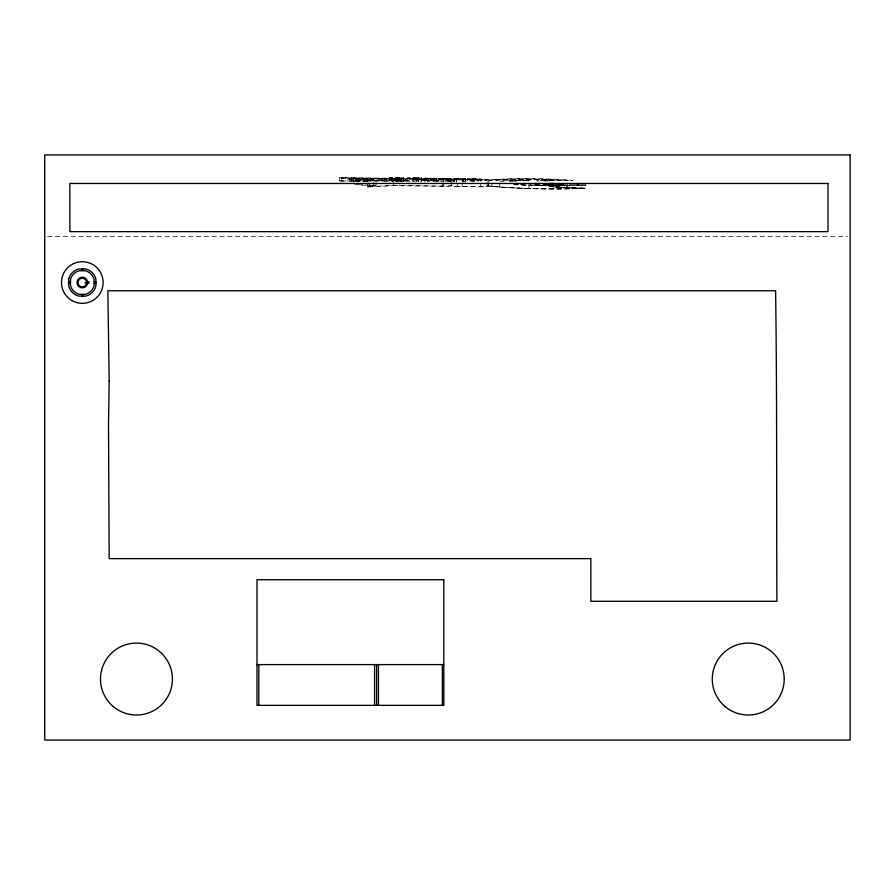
<?xml version="1.0" encoding="UTF-8"?>
<svg xmlns="http://www.w3.org/2000/svg" width="895" height="895" viewBox="0 0 895 895"><rect width="100%" height="100%" fill="white"/><g stroke="black" fill="none" stroke-linecap="round" stroke-linejoin="round"><path stroke-width="0.67" stroke-dasharray="4.47 3.36" d="M367.744 180.242L382.993 179.861L381.359 179.112A8.749 1.219 0 0 0 375.643 178.687L353.245 178.329A18.202 2.528 0 0 0 365.473 179.034L373.841 179.548L358.515 179.66A9.912 1.376 0 0 0 359.734 180.287A8.547 1.186 0 0 0 366.402 180.891L384.503 180.689L367.8 180.287L369.266 180.466M574.288 184.638A135.749 18.896 0 0 0 585.867 185.041L585.867 188.286A135.749 18.896 0 0 1 552.125 186.663L550.872 186.361L552.125 186.059A63.187 8.793 0 0 1 567.106 185.712L567.106 182.468M401.374 177.781L401.161 181.327L401.374 177.781L392.334 177.669L392.133 181.204L389.47 181.17L389.739 177.534L403.712 177.713L403.432 181.349L403.712 177.713M389.47 181.17L389.739 177.534M392.133 181.204L392.334 177.669M407.191 177.769L406.912 181.394L407.191 177.769L410.078 177.803L409.798 181.439L410.078 177.803M418.569 178.139L412.226 178.239L421.612 177.948L412.931 177.837L418.681 177.971L418.569 181.372M413.826 178.071L413.826 181.305M418.681 177.971L418.491 181.495M424.812 181.629L425.08 178.004L427.967 178.038L427.855 181.428M427.967 178.038L424.812 178.407M433.437 181.752L433.706 178.116L436.603 178.15L436.603 181.383M436.324 181.786L436.603 178.15M453.933 182.021L454.212 178.385L456.528 178.418L456.528 182.054M456.338 181.92L456.528 178.418M453.933 178.787L465.501 178.53L456.338 178.687M546.856 184.605A35.151 4.889 0 0 0 561.232 185.623A20.137 2.808 0 0 0 550.817 185.959L548.937 186.361L550.503 186.663A53.029 7.384 0 0 0 567.71 187.76A97.41 13.559 0 0 0 581.493 188.274L581.493 185.03A97.41 13.559 0 0 1 568.84 184.571M469.696 180.947L470.278 180.488L473.142 181.663M440.832 181.249L437.006 180.085L427.206 179.917A8.782 1.219 0 0 1 419.968 179.347L447.959 179.694L446.001 180.074L448.261 181.103M367.789 183.732L367.789 186.977L373.539 185.31L373.539 182.065M369.803 183.419L369.803 186.663L376.157 185.175L376.157 181.931M382.21 181.293L387.211 180.566L368.941 180.175A146.31 20.361 0 0 0 381.315 180.231L384.156 179.873A11.143 1.555 0 0 0 382.624 179.134A8.693 1.208 0 0 0 376.079 178.552L351.142 178.161A15.461 2.148 0 0 0 364.008 179.123L372.678 179.425L357.843 179.66A11.635 1.622 0 0 0 358.324 180.141A9.185 1.275 0 0 0 366.301 181.07L378.227 181.237M392.334 180.902L403.712 180.947M395.534 177.993L395.534 181.226L401.374 181.014M438.293 181.808L438.293 178.586L443.965 178.25L451.986 178.765L451.986 181.987M438.293 178.586L451.986 178.765M447.836 181.774L447.836 178.541L445.788 178.351L443.528 178.485L443.528 181.719M467.201 181.114L467.201 178.966L472.873 178.631L475.76 178.664L475.76 180.824M467.201 178.966L477.415 178.989L477.415 181.137M480.895 181.293L480.895 179.145L474.697 178.731L472.426 178.866L472.426 181.025M369.803 186.663L393.241 185.388L443.752 186.104A8.29 1.152 0 0 0 451.326 185.623A12.34 1.712 0 0 0 462.111 186.384L480.738 186.641A5.885 0.817 0 0 0 487.148 185.959L487.148 182.524M367.789 186.977L393.241 185.645L442.421 186.272A12.832 1.79 0 0 0 451.248 185.925A9.185 1.275 0 0 0 457.345 186.473L458.016 186.484M406.386 180.935L405.301 180.935A245.577 34.178 0 0 0 400.278 181.193M487.148 185.768L488.267 185.768A56.407 7.854 0 0 0 499.734 186.91A109.224 15.204 0 0 0 541.788 188.655A84.029 11.691 0 0 0 566.546 188.655A40.42 5.627 0 0 0 581.493 188.274M47.547 236.358L847.319 236.358M427.855 178.206L433.594 178.273L433.56 181.562M433.56 178.329L427.821 178.262L427.698 181.674M389.47 177.937L392.133 177.971M401.161 178.094L403.432 178.127M406.912 178.172L409.798 178.206M433.437 178.519L436.324 178.552M480.895 179.145L478.791 179.112L478.791 181.271M389.739 180.768L393.095 180.812L393.095 177.579M407.191 180.991L410.078 181.036M551.767 183.385L551.767 186.63A149.812 20.854 0 0 0 585.867 188.286A106.136 14.767 0 0 1 532.883 188.677L528.945 188.554A122.358 17.027 0 0 1 491.926 186.395L488.547 186.093A8.547 1.186 0 0 1 480.66 186.775L457.345 186.473L457.345 183.229M340.816 181.204A27.689 3.86 0 0 1 339.496 180.812L339.496 177.568L492.004 179.694A83.929 11.68 0 0 1 573.035 180.466L550.503 180.6A9.263 1.287 0 0 0 546.218 180.801L546.218 181.081A92.017 12.81 0 0 0 547.852 181.226M342.371 181.17A34.379 4.788 0 0 1 341.621 181.003L341.621 177.758L492.16 179.873A69.687 9.7 0 0 1 528.632 178.888A116.708 16.244 0 0 1 567.822 180.298L554.464 180.298A17.441 2.428 0 0 0 546.375 180.577A4.475 0.627 0 0 0 544.484 180.835L545.749 181.226M437.61 181.271L430.763 181.182A9.151 1.275 0 0 0 427.183 181.226M339.496 180.812L369.993 181.237M341.621 181.003L358.347 181.237M368.225 181.237L365.552 181.193A10.416 1.454 0 0 1 356.557 179.615L354.319 179.906A13.101 1.824 0 0 0 360.54 181.249M512.119 181.226L509.49 181.137A38.194 5.314 0 0 1 525.018 180.309A39.995 5.56 0 0 0 500.126 181.316M516.482 181.226L512.354 181.092A74.218 10.326 0 0 1 531.048 180.231A41.796 5.817 0 0 0 500.663 181.092M491.769 186.384L495.047 186.663A121.653 16.927 0 0 0 530.735 188.61M393.889 178.944L406.878 180.342C402.056 177.758 416.119 178.262 417.104 181.148M409.25 181.204L407.449 180.533A145.449 20.238 0 0 0 392.223 181.26M450.912 181.26L449.133 180.466L452.736 181.237M418.793 181.282L415.19 179.571L417.596 179.101L406.453 179.034L404.685 179.369L405.301 179.996L394.013 178.776L381.55 178.62L398.13 180.175A51.306 7.138 0 0 0 386.629 181.237M450.163 181.428L447.299 180.152A4.106 0.571 0 0 1 451.751 179.582L418.077 179.179A8.547 1.186 0 0 0 425.416 180.018L436.066 180.219L438.975 181.293M474.686 181.349C467.123 178.966 487.607 179.425 480.973 180.589M464.65 181.45L462.066 180.231L467.1 179.783L451.505 179.929L454.503 181.439M454.772 181.159C447.97 178.989 462.726 178.81 462.972 181.148M473.645 181.215L471.754 180.186L486.958 180.074L482.394 180.667M488.424 181.249L488.782 181.047A17.587 2.45 0 0 1 493.089 180.488A48.901 6.802 0 0 1 518.115 179.369A103.361 14.387 0 0 1 548.579 179.85A19.198 2.674 0 0 0 537.548 180.398A5.079 0.705 0 0 0 537.66 181.215M567.71 184.515L567.71 187.76M581.493 185.03A40.42 5.627 0 0 1 566.546 185.41L566.546 188.655M552.125 182.815L552.125 186.663M550.817 182.714L550.872 186.361M550.503 183.419L550.503 186.663M548.993 183.039L548.993 186.283M514.301 184.571A109.224 15.204 0 0 0 541.788 185.41L541.788 188.655M513.54 184.65A122.358 17.027 0 0 0 528.945 185.31L528.945 188.554A108.026 15.036 0 0 0 585.867 188.286A145.672 20.272 0 0 1 551.767 186.63M528.632 178.888L528.632 181.047M499.734 183.665L499.734 186.91M491.926 183.151L491.926 186.395M488.547 182.848L488.547 186.093M488.267 182.524L488.267 185.768M480.738 183.397L480.66 186.775M476.744 178.922L476.744 181.081M474.697 178.731L474.697 180.891M472.873 178.631L472.873 180.779M471.676 178.91L471.676 181.07M470.166 179L470.166 181.159M465.501 178.53L465.501 181.763M465.232 178.933L465.232 182.166M463.095 178.631L463.095 181.864M462.961 178.497L462.916 182.132M462.111 183.139L462.111 186.384M454.212 178.385L454.212 181.618M451.326 182.39L451.248 185.925M449.883 178.731L449.883 181.965M448.518 178.608L448.518 181.842M446.862 178.284L446.862 181.517M445.788 178.351L445.788 181.584M443.965 178.25L443.965 181.484M443.752 182.86L443.752 186.104M442.779 178.53L442.779 181.763M442.421 183.027L442.421 186.272M441.257 178.62L441.257 181.853M433.706 178.116L433.706 181.338M425.08 178.004L425.08 181.226M421.612 177.948L421.612 181.182L412.897 181.126L412.931 177.837M421.332 178.362L421.332 181.584M412.259 178.183L412.226 181.472M399.886 177.669L399.886 180.902M397.861 178.027L397.861 181.249M396.351 177.904L396.351 181.137M393.241 182.144L393.241 185.645M341.621 177.758A34.379 4.788 0 0 0 353.782 179.481L353.782 181.64M339.496 177.568A27.689 3.86 0 0 0 351.634 179.492L351.634 181.651M487.204 181.26A6.075 0.85 0 0 1 489.621 180.667A52.872 7.361 0 0 1 518.115 179.224A92.364 12.854 0 0 1 554.989 179.973A25.854 3.602 0 0 0 538.7 180.443L537.839 180.756L538.7 181.081A25.496 3.546 0 0 0 539.484 181.193M535.467 184.583A116.909 16.267 0 0 0 566.535 184.795A52.425 7.294 0 0 1 561.12 184.627M557.932 184.594A50.892 7.082 0 0 0 559.073 184.638A173.205 24.109 0 0 1 548.266 184.594M520.252 184.594A97.331 13.548 0 0 0 564.611 185.153L561.344 184.963A108.631 15.114 0 0 1 530.634 184.594M357.933 184.616A11.12 1.544 0 0 0 360.73 184.806A59.696 8.312 0 0 0 376.157 185.175M567.106 185.712A92.017 12.81 0 0 1 549.519 184.616M373.539 185.31A26.492 3.692 0 0 1 355.83 184.65A11.747 1.633 0 0 1 354.812 184.538M384.279 181.282A45.41 6.321 0 0 1 395.926 180.152M397.123 181.159A175.454 24.422 0 0 1 407.147 180.689M354.812 181.293A11.747 1.633 0 0 1 351.634 179.492M585.867 185.041A108.026 15.036 0 0 1 528.945 185.31M356.691 181.249A11.12 1.544 0 0 1 353.782 179.481M566.546 185.41A84.029 11.691 0 0 1 541.788 185.41M359.264 179.19L357.519 179.392A17.285 2.405 0 0 1 348.446 178.485L351.388 178.485A19.03 2.651 0 0 0 359.264 179.19M394.068 180.141L384.291 179.168L394.068 180.141M418.233 179.559L416.399 179.559A17.911 2.495 0 0 0 434.724 180.645L437.789 181.159L435.899 180.32A21.39 2.976 0 0 1 418.233 179.559"/><path stroke-width="1.34" d="M82.743 270.402L82.978 268.578M81.635 296.48L81.87 294.656M68.389 283.491L70.213 283.256M94.4 281.802L96.212 281.567M256.988 664.605L443.808 664.605M94.4 283.256L96.212 283.491M68.389 281.567L70.213 281.802M81.635 268.578L81.87 270.402M82.743 294.656L82.978 296.48M442.398 664.605L442.398 705.349M378.428 664.605L378.428 705.349M376.605 664.605L376.605 705.349M374.58 664.605L374.58 705.349M258.812 664.605L258.812 705.349M109.168 380.901L108.519 424.689L109.168 558.625L590.857 558.625L590.857 601.283L776.905 601.283C776.468 497.765 777.039 394.259 775.607 290.752L107.859 290.752L109.168 380.901M68.747 278.893L68.747 286.165A14.04 14.04 0 0 0 78.67 296.088L85.942 296.088A14.04 14.04 0 0 0 95.866 286.165L95.866 278.893A14.04 14.04 0 0 0 85.942 268.97L78.67 268.97A14.04 14.04 0 0 0 68.747 278.893M70.537 279.374L70.537 285.684A12.183 12.183 0 0 0 79.152 294.298L85.461 294.298A12.183 12.183 0 0 0 94.076 285.684L94.076 279.374A12.183 12.183 0 0 0 85.461 270.76L79.152 270.76A12.183 12.183 0 0 0 70.537 279.374M87.441 281.153L86.435 281.422A4.274 4.274 0 0 0 79.856 279.027A4.274 4.274 0 0 0 79.856 286.031A4.274 4.274 0 0 0 86.435 283.637L87.441 283.905A5.314 5.314 0 0 1 79.252 286.881A5.314 5.314 0 0 1 79.252 278.177A5.314 5.314 0 0 1 87.441 281.153M88.773 281.679L85.092 282.798L88.773 283.357L88.773 281.679M850.116 154.924L44.75 154.924L44.75 740.075L850.116 740.075L850.116 154.924M827.998 183.464L69.866 183.464L69.866 231.626L827.998 231.626L827.998 183.464M443.808 579.714L256.988 579.714L256.988 705.349L443.808 705.349L443.808 579.714M113.43 706.681A35.957 35.957 0 0 0 171.885 685.167A35.957 35.957 0 0 0 124.025 645.306A35.957 35.957 0 0 0 113.43 706.681M725.23 706.681A35.957 35.957 0 0 0 783.684 685.167A35.957 35.957 0 0 0 735.835 645.306A35.957 35.957 0 0 0 725.23 706.681M71.891 300.563A20.831 20.831 0 0 0 103.126 282.529A20.831 20.831 0 0 0 71.891 264.495A20.831 20.831 0 0 0 71.891 300.563"/></g></svg>
